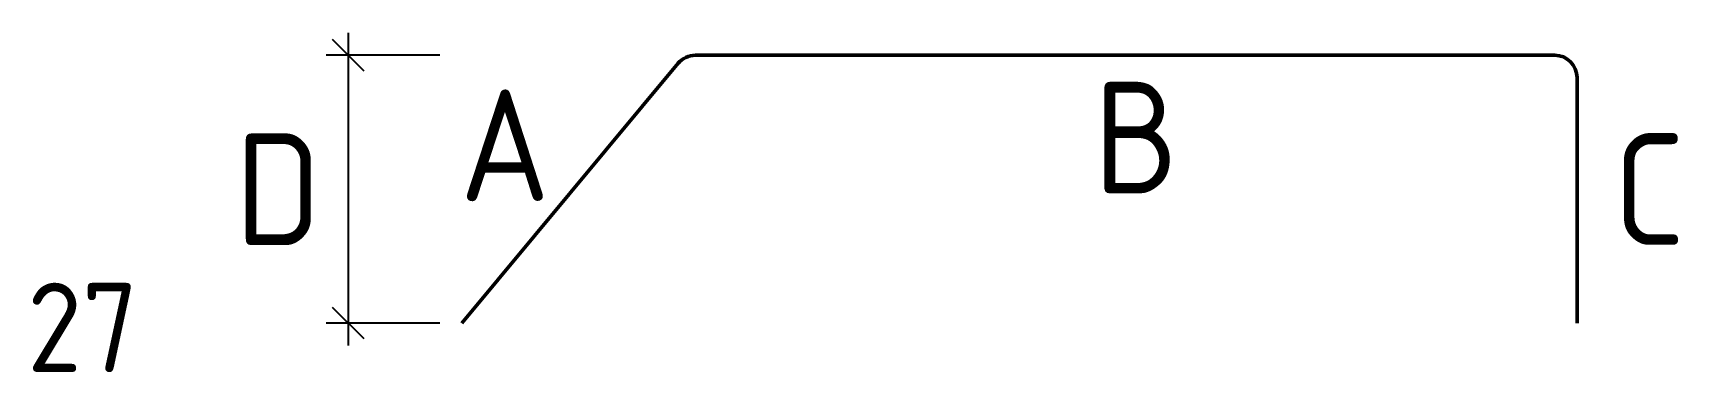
# Model space of a CAD drawing. Extents: x 234219 to 234588, y -43190 to -43114.
import ezdxf
from ezdxf.enums import TextEntityAlignment as Align

# ---------------------------------------------------------------- set-up
doc = ezdxf.new("R2010")
doc.units = 0
doc.layers.add('posedit.mtr.bar', color=7, linetype='Continuous', lineweight=50)
doc.layers.add('posedit.mtr.hidden', color=144, linetype='Continuous', plot=False)
doc.layers.add('posedit.mtr.lenght', color=183, linetype='Continuous')
doc.layers.add('posedit.mtr.text', color=3, linetype='Continuous')
doc.styles.add('posedit.ISOCPEUR', font='isocpeur.ttf', dxfattribs={"width": 0.9})

msp = doc.modelspace()

# ---------------------------------------------------------------- linework, layer by layer
at = {"layer": 'posedit.mtr.bar'}
for p, q in [((234559.97, -43119.34), (234367.31, -43119.34)), ((234314.97, -43179.34), (234363.47, -43121.14)), ((234564.97, -43179.34), (234564.97, -43124.34))]:
    msp.add_line(p, q, dxfattribs=at)
for centre, start, end in [((234367.31, -43124.34), 90, 140.1944), ((234559.97, -43124.34), 0, 90)]:
    msp.add_arc(centre, 5, start, end, dxfattribs=at)
at = {"layer": 'posedit.mtr.lenght'}
for p, q in [((234293.02, -43122.88), (234285.94, -43115.81)), ((234289.48, -43114.34), (234289.48, -43184.34)), ((234309.97, -43119.34), (234284.48, -43119.34)), ((234293.02, -43182.88), (234285.94, -43175.81)), ((234309.97, -43179.34), (234284.48, -43179.34))]:
    msp.add_line(p, q, dxfattribs=at)

# ---------------------------------------------------------------- texts
at = {"layer": 'posedit.mtr.hidden', "color": 144, "style": 'posedit.ISOCPEUR', "width": 0.9}
msp.add_text('27', height=20, dxfattribs=at).set_placement((234217.48, -43190.3))
at = {"layer": 'posedit.mtr.text', "style": 'posedit.ISOCPEUR', "width": 0.9}
for tag, p in [('A', (234324.58, -43139.49)), ('B', (234466.14, -43137.75))]:
    msp.add_attdef(tag, text='', height=25, dxfattribs=at).set_placement(p, align=Align.MIDDLE_CENTER)
msp.add_attdef('D', text='', height=25, dxfattribs=at).set_placement((234283.47, -43149.34), align=Align.MIDDLE_RIGHT)
msp.add_attdef('C', text='', height=25, dxfattribs=at).set_placement((234573.08, -43149.34), align=Align.MIDDLE_LEFT)

doc.saveas('drawing.dxf')
